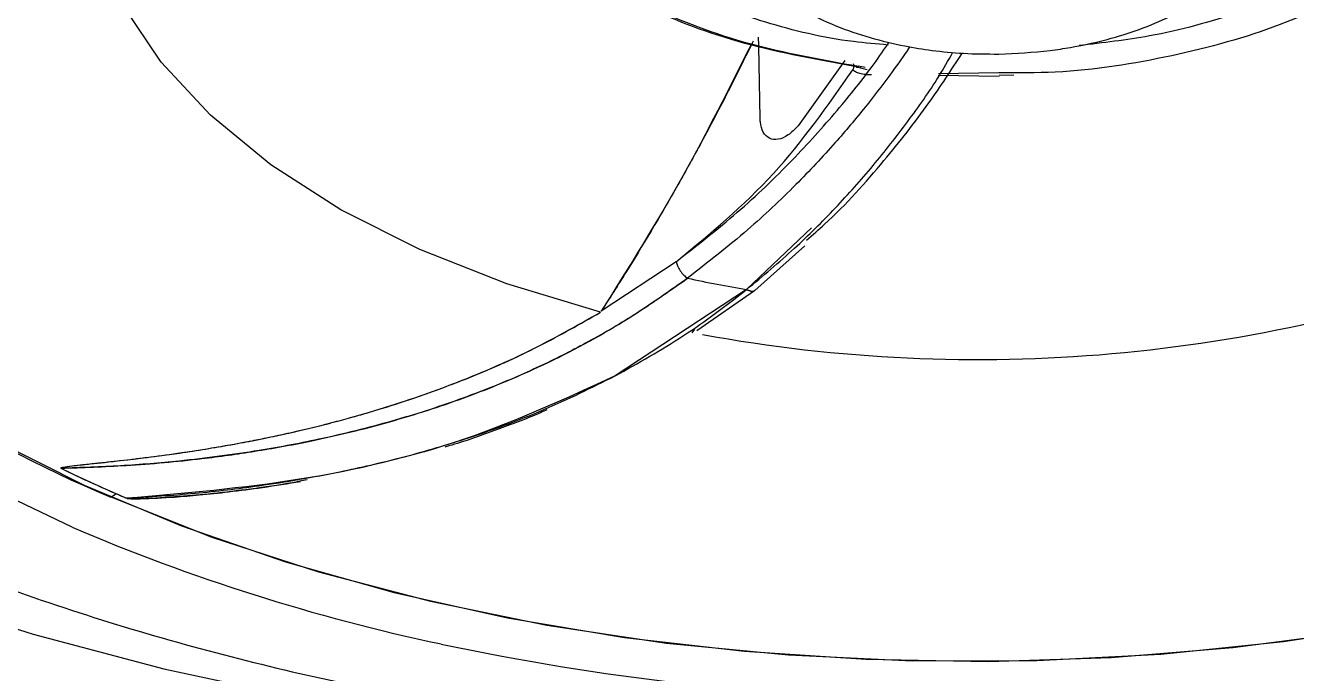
# Model space of a CAD drawing. Header units: inches. Extents: x -1 to 81, y -22 to 129.
# Drawn here: x 61.938 to 63.636, y 68.485 to 69.351 of the extents above; entities that cross this region are included whole.
import ezdxf

# ---------------------------------------------------------------- set-up
doc = ezdxf.new("R2010")
doc.units = ezdxf.units.IN
doc.header["$MEASUREMENT"] = 0
doc.layers.add('1', color=4, linetype='Continuous')

# ---------------------------------------------------------------- blocks, each defined once
blk = doc.blocks.new('2026 PACE')
at = {"color": 8, "linetype": 'Continuous', "lineweight": 25}
for p, q in [((63.5597, 69.2947), (63.5508, 69.2965)), ((63.7385, 69.2876), (63.6579, 69.2865)), ((63.4014, 68.9981), (63.4881, 69.0807)), ((63.4014, 68.9981), (63.2257, 68.8826))]:
    blk.add_line(p, q, dxfattribs=at)
at = {"color": 8, "linetype": 'Continuous', "lineweight": 25, "flags": 128}
blk.add_lwpolyline([(62.5005, 68.6806), (62.3744, 68.7406)], dxfattribs=at)
at = {"color": 8, "linetype": 'Continuous', "lineweight": 25}
blk.add_arc((63.5418, 71.1116), 2.6446, 246.8126, 258.0323, dxfattribs=at)
for points, knots in [([(64.2129, 69.4418), (64.1966, 69.4314), (64.1521, 69.4029), (64.0597, 69.3667), (63.9523, 69.3363), (63.8772, 69.3277), (63.8456, 69.3241)], [0, 0, 0, 0, 0.170856, 0.466814, 0.775077, 1, 1, 1, 1]), ([(63.5907, 69.3248), (63.575, 69.3261), (63.5178, 69.331), (63.4268, 69.3528), (63.3595, 69.3785), (63.3269, 69.3911)], [0, 0, 0, 0, 0.161799, 0.593086, 1, 1, 1, 1]), ([(63.3073, 69.0353), (63.335, 69.0569), (63.3901, 69.0999), (63.461, 69.1681), (63.5212, 69.2349), (63.5638, 69.2878), (63.5853, 69.319), (63.5919, 69.3286)], [0, 0, 0, 0, 0.2481158, 0.4926092, 0.712934, 0.9115317, 1, 1, 1, 1]), ([(63.6194, 69.3225), (63.6183, 69.3209), (63.6098, 69.3081), (63.5902, 69.2811), (63.5586, 69.2398), (63.5173, 69.1906), (63.4655, 69.1355), (63.4008, 69.0743), (63.3498, 69.0345), (63.3225, 69.0132)], [0, 0, 0, 0, 0.0142, 0.111036, 0.239598, 0.386211, 0.565594, 0.767982, 1, 1, 1, 1]), ([(63.4014, 68.9981), (63.4231, 69.0162), (63.4647, 69.0512), (63.5206, 69.1068), (63.571, 69.1632), (63.6167, 69.222), (63.6527, 69.2724), (63.6707, 69.3042), (63.6768, 69.3151)], [0, 0, 0, 0, 0.193063, 0.371273, 0.550701, 0.729788, 0.90767, 1, 1, 1, 1]), ([(63.5438, 69.2999), (63.5439, 69.2995), (63.5444, 69.2984), (63.5445, 69.2964), (63.5442, 69.294), (63.5435, 69.2924), (63.5431, 69.2915)], [0, 0, 0, 0, 0.15641, 0.428335, 0.711973, 1, 1, 1, 1]), ([(63.2257, 68.8826), (63.2568, 68.9), (63.319, 68.9347), (63.3739, 68.9769), (63.4014, 68.9981)], [0, 0, 0, 0, 0.4999233, 1, 1, 1, 1]), ([(63.4014, 68.9981), (63.4033, 68.9971), (63.4063, 68.9957), (63.4096, 68.9957), (63.4113, 68.996), (63.4119, 68.9965), (63.412, 68.9966)], [0, 0, 0, 0, 0.455227, 0.700844, 0.951212, 1, 1, 1, 1]), ([(63.4122, 68.9968), (63.412, 68.9967), (63.4113, 68.996), (63.4095, 68.9956), (63.4062, 68.9957), (63.4033, 68.9971), (63.4014, 68.9981)], [0, 0, 0, 0, 0.088064, 0.329404, 0.565198, 1, 1, 1, 1])]:
    blk.add_open_spline(points, degree=3, knots=knots, dxfattribs=at)
at = {"layer": '1', "color": 4, "linetype": 'Continuous', "lineweight": 25}
for p, q in [((63.4176, 69.3243), (63.4174, 69.3352)), ((63.4195, 69.2265), (63.4176, 69.3231)), ((63.5325, 69.3041), (63.4701, 69.2167)), ((63.5481, 69.2958), (63.5625, 69.2922)), ((63.6572, 69.2845), (63.7386, 69.2831)), ((63.7582, 69.2847), (63.7387, 69.2842)), ((63.4123, 68.9967), (63.4793, 69.0564)), ((63.3073, 69.0353), (63.2072, 68.9691)), ((63.3073, 69.0353), (63.2072, 68.9691)), ((63.3347, 68.9433), (63.4121, 68.9966)), ((63.3347, 68.9433), (63.4121, 68.9966)), ((63.3289, 68.9404), (63.3321, 68.9451))]:
    blk.add_line(p, q, dxfattribs=at)
at = {"layer": '1', "color": 3, "linetype": 'Continuous', "lineweight": 25, "flags": 128}
blk.add_lwpolyline([(62.28, 68.5909), (62.4483, 68.5377), (62.6231, 68.4914), (62.8036, 68.4524), (62.9888, 68.4207), (63.1777, 68.3967), (63.3695, 68.3803), (63.5631, 68.3718), (63.7575, 68.3711), (63.9518, 68.3782), (64.145, 68.3931), (64.3361, 68.4157), (64.524, 68.4459), (64.7079, 68.4836), (64.8868, 68.5286), (65.0598, 68.5805)], dxfattribs=at)
at = {"layer": '1', "color": 4, "linetype": 'Continuous', "lineweight": 25, "flags": 128}
for points in [[(63.2063, 68.9678), (63.0812, 69.0056), (62.965, 69.0515), (62.8593, 69.1048), (62.7657, 69.1649), (62.6854, 69.2309), (62.6195, 69.3018), (62.5689, 69.3768), (62.5366, 69.4481)], [(63.2063, 68.9678), (63.0812, 69.0056), (62.965, 69.0515), (62.8593, 69.1048), (62.7657, 69.1649), (62.6854, 69.2309), (62.6195, 69.3019), (62.5689, 69.3768), (62.5366, 69.4481)], [(61.9903, 69.1256), (62.0164, 69.0937), (62.0935, 69.0129), (62.1828, 68.9363), (62.2835, 68.8644), (62.395, 68.7978), (62.5164, 68.7369), (62.6468, 68.6823), (62.7853, 68.6343), (62.9308, 68.5932), (63.0822, 68.5595), (63.2385, 68.5332), (63.3984, 68.5147), (63.5608, 68.504), (63.7245, 68.5013), (63.8883, 68.5065), (64.0509, 68.5197), (64.2112, 68.5407), (64.368, 68.5693), (64.52, 68.6054), (64.6663, 68.6487), (64.8056, 68.6989), (64.937, 68.7555), (65.0595, 68.8182)], [(62.5523, 68.7209), (62.687, 68.6674), (62.8296, 68.6208), (62.9792, 68.5815), (63.1344, 68.5497), (63.2943, 68.5258), (63.4575, 68.5099), (63.6228, 68.5021), (63.7889, 68.5024), (63.9547, 68.5109), (64.1187, 68.5276), (64.2798, 68.5522), (64.4368, 68.5846), (64.5884, 68.6245), (64.7335, 68.6717), (64.871, 68.7258), (64.9999, 68.7864), (65.1191, 68.853), (65.2278, 68.925), (65.3251, 69.0021), (65.4103, 69.0835), (65.4828, 69.1686), (65.5109, 69.2078)]]:
    blk.add_lwpolyline(points, dxfattribs=at)
at = {"layer": '1', "color": 4, "linetype": 'Continuous', "lineweight": 25}
for centre, radius, start, end in [((63.1322, 70.1313), 1.525, 224.3756, 247.6503), ((63.71, 70.9436), 2.039, 259.6199, 290.4717), ((63.71, 70.9436), 2.039, 259.6199, 290.4717), ((63.6859, 70.6938), 1.7194, 257.7991, 260.477), ((63.3694, 70.5842), 2.0277, 244.1559, 246.4571), ((63.375, 70.5964), 2.0411, 244.1616, 246.8784), ((61.3914, 70.6159), 2.2223, 301.4919, 301.708), ((63.4044, 70.6634), 2.1143, 246.444, 246.86), ((63.6866, 71.776), 3.3246, 257.9652, 269.3312)]:
    blk.add_arc(centre, radius, start, end, dxfattribs=at)
at = {"layer": '1', "color": 3, "linetype": 'Continuous', "lineweight": 25}
blk.add_open_spline([(63.9416, 71.2909), (64.0513, 71.2883), (64.1596, 71.2829), (64.3739, 71.2665), (64.4797, 71.2555), (64.689, 71.228), (64.7923, 71.2114), (64.9455, 71.1823), (64.9963, 71.1718), (65.0961, 71.1497), (65.1452, 71.138), (65.2906, 71.101), (65.3846, 71.0739), (65.567, 71.0146), (65.6554, 70.9825), (65.7838, 70.9304), (65.8259, 70.9123), (65.9086, 70.875), (65.9488, 70.8558), (66.0666, 70.7968), (66.141, 70.7554), (66.2817, 70.6687), (66.3481, 70.6233), (66.4417, 70.5521), (66.4718, 70.5279), (66.5156, 70.4908), (66.5299, 70.4783), (66.5581, 70.453), (66.5719, 70.4402), (66.6934, 70.3246), (66.7817, 70.2166), (66.8857, 70.0469), (66.9156, 69.9891), (66.9469, 69.9152), (66.9528, 69.9003), (66.9641, 69.8704), (66.9694, 69.8553), (66.9844, 69.8102), (66.993, 69.78), (67.0297, 69.6286), (67.0385, 69.5061), (67.0235, 69.3516), (67.0192, 69.3206), (67.0108, 69.2741), (67.0077, 69.2585), (67.0007, 69.2274), (66.9969, 69.2118), (66.9762, 69.1341), (66.9545, 69.0726), (66.8744, 68.8907), (66.8013, 68.7725), (66.6843, 68.629), (66.6596, 68.6004), (66.6077, 68.544), (66.5807, 68.5162), (66.4964, 68.4344), (66.4359, 68.3816), (66.3066, 68.2797), (66.2377, 68.2305), (66.1281, 68.1596), (66.0904, 68.1364), (66.0324, 68.1023), (66.0128, 68.091), (65.973, 68.0688), (65.9528, 68.0578), (65.8509, 68.0035), (65.7664, 67.9627), (65.5916, 67.8863), (65.5013, 67.8506), (65.3149, 67.7844), (65.2188, 67.7539), (65.0702, 67.712), (65.0198, 67.6986), (64.9184, 67.6735), (64.8673, 67.6617), (64.7132, 67.6286), (64.5053, 67.5905), (64.2923, 67.5643), (64.1308, 67.5492), (64.0766, 67.5449), (63.9676, 67.5379), (63.9127, 67.5351), (63.7488, 67.5293), (63.64, 67.5286), (63.4237, 67.5334), (63.316, 67.5388), (63.1019, 67.556), (62.9954, 67.5676), (62.8629, 67.5862), (62.8364, 67.5901), (62.7838, 67.5984), (62.7576, 67.6027), (62.6796, 67.6161), (62.6281, 67.6258), (62.4754, 67.657), (62.376, 67.6806), (62.1816, 67.7337), (62.0867, 67.763), (61.9479, 67.8115), (61.9022, 67.8283), (61.812, 67.8636), (61.7678, 67.8819), (61.5517, 67.976), (61.3942, 68.0606), (61.2161, 68.1777), (61.1815, 68.2017), (61.1141, 68.2509), (61.0813, 68.2761), (60.9862, 68.3532), (60.9279, 68.406), (60.7672, 68.5688), (60.6791, 68.6829), (60.5932, 68.8324), (60.5772, 68.8627), (60.5479, 68.9234), (60.5346, 68.9539), (60.4986, 69.0456), (60.4799, 69.107), (60.4529, 69.2305), (60.4445, 69.2925), (60.4397, 69.3859), (60.4394, 69.4171), (60.4414, 69.4796), (60.4438, 69.511), (60.462, 69.6666), (60.4972, 69.788), (60.5797, 69.9656), (60.6122, 70.024), (60.6686, 70.1104), (60.6888, 70.139), (60.7312, 70.1953), (60.7536, 70.223), (60.8709, 70.3595), (60.9823, 70.462), (61.1436, 70.582), (61.177, 70.6056), (61.2461, 70.6519), (61.2818, 70.6747), (61.3915, 70.7412), (61.468, 70.7832), (61.6276, 70.8625), (61.7108, 70.8998), (61.8838, 70.97), (61.9736, 71.0028), (62.0902, 71.0409), (62.1138, 71.0484), (62.1613, 71.0631), (62.1853, 71.0703), (62.2575, 71.0913), (62.3061, 71.1046), (62.4532, 71.1425), (62.5531, 71.165), (62.7566, 71.2047), (62.8601, 71.2219), (63.0182, 71.2436), (63.0714, 71.2502), (63.1786, 71.262), (63.2329, 71.2672), (63.3956, 71.2806), (63.5044, 71.2867), (63.7226, 71.2931), (63.832, 71.2935), (63.9416, 71.2909)], degree=3, knots=[0, 0, 0, 0, 0.015625, 0.015625, 0.03125, 0.03125, 0.046875, 0.046875, 0.054688, 0.054688, 0.0625, 0.0625, 0.078125, 0.078125, 0.09375, 0.09375, 0.101563, 0.101563, 0.109375, 0.109375, 0.125, 0.125, 0.140625, 0.140625, 0.148438, 0.148438, 0.152344, 0.152344, 0.15625, 0.15625, 0.1875, 0.1875, 0.203125, 0.203125, 0.207031, 0.207031, 0.210938, 0.210938, 0.21875, 0.21875, 0.25, 0.25, 0.257813, 0.257813, 0.261719, 0.261719, 0.265625, 0.265625, 0.28125, 0.28125, 0.3125, 0.3125, 0.320313, 0.320313, 0.328125, 0.328125, 0.34375, 0.34375, 0.359375, 0.359375, 0.367188, 0.367188, 0.371094, 0.371094, 0.375, 0.375, 0.390625, 0.390625, 0.40625, 0.40625, 0.421875, 0.421875, 0.429688, 0.429688, 0.4375, 0.4375, 0.453125, 0.46875, 0.46875, 0.476563, 0.476563, 0.484375, 0.484375, 0.5, 0.5, 0.515625, 0.515625, 0.53125, 0.53125, 0.535156, 0.535156, 0.539063, 0.539063, 0.546875, 0.546875, 0.5625, 0.5625, 0.578125, 0.578125, 0.585938, 0.585938, 0.59375, 0.59375, 0.625, 0.625, 0.632813, 0.632813, 0.640625, 0.640625, 0.65625, 0.65625, 0.6875, 0.6875, 0.695313, 0.695313, 0.703125, 0.703125, 0.71875, 0.71875, 0.734375, 0.734375, 0.742188, 0.742188, 0.75, 0.75, 0.78125, 0.78125, 0.796875, 0.796875, 0.804688, 0.804688, 0.8125, 0.8125, 0.84375, 0.84375, 0.851563, 0.851563, 0.859375, 0.859375, 0.875, 0.875, 0.890625, 0.890625, 0.90625, 0.90625, 0.910156, 0.910156, 0.914063, 0.914063, 0.921875, 0.921875, 0.9375, 0.9375, 0.953125, 0.953125, 0.960938, 0.960938, 0.96875, 0.96875, 0.984375, 0.984375, 1, 1, 1, 1], dxfattribs=at)
at = {"layer": '1', "color": 4, "linetype": 'Continuous', "lineweight": 25}
for points, knots in [([(63.5481, 69.2958), (63.4973, 69.3048), (63.3957, 69.323), (63.2634, 69.3739), (63.1596, 69.4323), (63.1159, 69.4783), (63.0973, 69.4978)], [0, 0, 0, 0, 0.267453, 0.534906, 0.802358, 1, 1, 1, 1]), ([(63.1029, 69.499), (63.1219, 69.4789), (63.1659, 69.4325), (63.2699, 69.3735), (63.4011, 69.3232), (63.5014, 69.3054), (63.5508, 69.2965)], [0, 0, 0, 0, 0.203547, 0.471247, 0.738947, 1, 1, 1, 1]), ([(63.3715, 69.4784), (63.3727, 69.4751), (63.3788, 69.4581), (63.4, 69.4309), (63.4335, 69.3985), (63.4744, 69.3716), (63.5188, 69.3503), (63.5652, 69.3343), (63.6087, 69.3239), (63.6505, 69.3171), (63.6924, 69.313), (63.7223, 69.3128), (63.7381, 69.3128)], [0, 0, 0, 0, 0.0302402, 0.1555869, 0.2815919, 0.4048874, 0.5229036, 0.6326312, 0.7364638, 0.8144862, 0.9022232, 1, 1, 1, 1]), ([(63.7381, 69.3128), (63.7611, 69.3138), (63.7935, 69.3153), (63.84, 69.3224), (63.8784, 69.3305), (63.9215, 69.3435), (63.9632, 69.3604), (64.0025, 69.3815), (64.0379, 69.4066), (64.0676, 69.4359), (64.0873, 69.4608), (64.0938, 69.4768), (64.0954, 69.4807)], [0, 0, 0, 0, 0.146979, 0.206608, 0.304686, 0.405059, 0.51144, 0.621146, 0.73342, 0.84766, 0.963436, 1, 1, 1, 1]), ([(64.2341, 69.408), (64.195, 69.3881), (64.1159, 69.3477), (63.9709, 69.3082), (63.8421, 69.2871), (63.7636, 69.2875), (63.7385, 69.2876)], [0, 0, 0, 0, 0.28303, 0.573266, 0.863502, 1, 1, 1, 1]), ([(63.4101, 69.3301), (63.4016, 69.3127), (63.38, 69.2686), (63.3471, 69.2057), (63.3108, 69.1397), (63.2768, 69.0809), (63.2419, 69.0233), (63.2185, 68.9868), (63.2072, 68.9691)], [0, 0, 0, 0, 0.140197, 0.356029, 0.512976, 0.68565, 0.848015, 1, 1, 1, 1]), ([(63.4073, 69.3252), (63.3779, 69.2665), (63.317, 69.1446), (63.2447, 69.029), (63.2072, 68.9691)], [0, 0, 0, 0, 0.481315, 1, 1, 1, 1]), ([(63.4816, 69.0641), (63.4897, 69.0711), (63.5279, 69.1043), (63.5822, 69.1657), (63.6429, 69.2423), (63.6748, 69.2915), (63.6892, 69.3138)], [0, 0, 0, 0, 0.0944, 0.44715, 0.749222, 1, 1, 1, 1]), ([(63.3073, 69.0353), (63.3525, 69.0726), (63.442, 69.1466), (63.5096, 69.2435), (63.5431, 69.2915)], [0, 0, 0, 0, 0.503992, 1, 1, 1, 1]), ([(63.568, 69.2849), (63.5653, 69.2849), (63.5601, 69.285), (63.5527, 69.2865), (63.5464, 69.2887), (63.5442, 69.2906), (63.5431, 69.2915)], [0, 0, 0, 0, 0.252752, 0.505505, 0.755299, 1, 1, 1, 1]), ([(63.5539, 69.2942), (63.5535, 69.2944), (63.5529, 69.2945), (63.5525, 69.2947), (63.5525, 69.2948)], [0, 0, 0, 0, 0.768467, 1, 1, 1, 1]), ([(63.4701, 69.2167), (63.4657, 69.2123), (63.457, 69.2033), (63.4434, 69.1977), (63.4316, 69.199), (63.4231, 69.2074), (63.4199, 69.218), (63.4196, 69.2249), (63.4195, 69.2265)], [0, 0, 0, 0, 0.194941, 0.389849, 0.584536, 0.771915, 0.948108, 1, 1, 1, 1]), ([(63.3073, 69.0353), (63.3078, 69.0334), (63.3088, 69.0295), (63.3125, 69.023), (63.3173, 69.0171), (63.3208, 69.0145), (63.3225, 69.0132)], [0, 0, 0, 0, 0.240996, 0.5, 0.759004, 1, 1, 1, 1]), ([(63.3073, 69.0353), (63.3078, 69.0334), (63.3088, 69.0295), (63.3125, 69.023), (63.3173, 69.0171), (63.3208, 69.0145), (63.3225, 69.0132)], [0, 0, 0, 0, 0.240961, 0.499951, 0.758968, 1, 1, 1, 1]), ([(63.3225, 69.0132), (63.3003, 68.9974), (63.258, 68.9672), (63.1927, 68.929), (63.1286, 68.8964), (63.0722, 68.8718), (63.0221, 68.8526), (62.9788, 68.8376), (62.9331, 68.8236), (62.8851, 68.8105), (62.8243, 68.7963), (62.744, 68.7811), (62.6537, 68.7693), (62.5651, 68.7619), (62.5121, 68.7602), (62.4854, 68.7593)], [0, 0, 0, 0, 0.097801, 0.186555, 0.267239, 0.348864, 0.398966, 0.450832, 0.504508, 0.560042, 0.617481, 0.712107, 0.829296, 0.914147, 1, 1, 1, 1]), ([(62.4854, 68.7593), (62.5145, 68.7603), (62.5777, 68.7625), (62.6642, 68.7705), (62.7455, 68.7817), (62.814, 68.7942), (62.8762, 68.8082), (62.9309, 68.8229), (62.9808, 68.8382), (63.0283, 68.8548), (63.0735, 68.8724), (63.14, 68.9015), (63.2257, 68.9455), (63.2903, 68.9907), (63.3225, 69.0132)], [0, 0, 0, 0, 0.093709, 0.203484, 0.281445, 0.361964, 0.432567, 0.492881, 0.551489, 0.608449, 0.663815, 0.717642, 0.859157, 1, 1, 1, 1]), ([(62.4854, 68.7593), (62.4854, 68.7593), (62.4853, 68.7594), (62.4852, 68.7595), (62.4852, 68.7595), (62.4852, 68.7596), (62.4852, 68.7597), (62.4853, 68.7598), (62.4857, 68.76), (62.4867, 68.7603), (62.4915, 68.7614), (62.5, 68.7624), (62.512, 68.7638), (62.5248, 68.7652), (62.54, 68.7668), (62.5623, 68.7693), (62.5927, 68.7728), (62.6321, 68.7779), (62.6763, 68.7845), (62.7189, 68.7918), (62.7604, 68.7999), (62.8008, 68.8086), (62.8463, 68.8197), (62.9126, 68.838), (62.9744, 68.8585), (63.0509, 68.8882), (63.1226, 68.92), (63.1791, 68.9523), (63.2063, 68.9678)], [0, 0, 0, 0, 0.000225, 0.000426, 0.000613, 0.000798, 0.000994, 0.001212, 0.001742, 0.003283, 0.005549, 0.022249, 0.035881, 0.052501, 0.072092, 0.094631, 0.138915, 0.189891, 0.247391, 0.311224, 0.357451, 0.41123, 0.472366, 0.540636, 0.682015, 0.731007, 0.870298, 1, 1, 1, 1]), ([(62.4854, 68.7593), (62.4854, 68.7594), (62.4852, 68.7594), (62.4852, 68.7595), (62.4852, 68.7596), (62.4852, 68.7597), (62.4853, 68.7598), (62.4857, 68.76), (62.4866, 68.7603), (62.4914, 68.7614), (62.501, 68.7625), (62.5165, 68.7643), (62.5358, 68.7664), (62.5652, 68.7696), (62.6063, 68.7744), (62.6622, 68.7821), (62.708, 68.7898), (62.7429, 68.7965), (62.7645, 68.8008), (62.7916, 68.8066), (62.8211, 68.8135), (62.8496, 68.8208), (62.8744, 68.8275), (62.9276, 68.8427), (63.0067, 68.8695), (63.1108, 68.9138), (63.1741, 68.9496), (63.2063, 68.9678)], [0, 0, 0, 0, 0.0004196, 0.0006042, 0.0007866, 0.0009792, 0.0011927, 0.0017106, 0.003214, 0.0054238, 0.0217264, 0.0407562, 0.065684, 0.0964631, 0.1544919, 0.2251404, 0.3138155, 0.3341267, 0.3627157, 0.3994904, 0.4423128, 0.4811769, 0.5148548, 0.5434137, 0.6993448, 0.8471036, 1, 1, 1, 1]), ([(63.2257, 68.8826), (63.16, 68.8524), (63.0284, 68.7919), (62.806, 68.739), (62.651, 68.7258), (62.5735, 68.7192)], [0, 0, 0, 0, 0.333152, 0.666444, 1, 1, 1, 1]), ([(62.5735, 68.7192), (62.604, 68.7212), (62.6632, 68.725), (62.7584, 68.7364), (62.8503, 68.7521), (62.9419, 68.7733), (63.0334, 68.8), (63.1299, 68.8352), (63.1944, 68.8671), (63.2257, 68.8826)], [0, 0, 0, 0, 0.130614, 0.25321, 0.413131, 0.536161, 0.6668, 0.838034, 1, 1, 1, 1]), ([(63.7523, 68.3875), (63.8151, 68.3892), (63.9036, 68.3917), (64.0344, 68.4011), (64.1466, 68.4118), (64.2796, 68.4289), (64.4182, 68.4516), (64.5618, 68.4806), (64.7081, 68.5162), (64.8554, 68.5586), (65.0024, 68.6081), (65.148, 68.6649), (65.2913, 68.7289), (65.4305, 68.8013), (65.5233, 68.8531), (65.5677, 68.8828), (65.569, 68.8837)], [0, 0, 0, 0, 0.095385, 0.134634, 0.199691, 0.267272, 0.339824, 0.415609, 0.493975, 0.574413, 0.656574, 0.740193, 0.825038, 0.910872, 0.997376, 1, 1, 1, 1]), ([(63.1347, 68.8373), (63.129, 68.8348), (63.1048, 68.824), (63.0596, 68.8078), (63.02, 68.7934), (62.9989, 68.7878), (62.9984, 68.7877)], [0, 0, 0, 0, 0.130115, 0.558194, 0.989841, 1, 1, 1, 1]), ([(61.928, 68.8249), (61.9573, 68.8077), (62.034, 68.7627), (62.1651, 68.699), (62.3195, 68.6329), (62.4782, 68.5753), (62.6399, 68.5257), (62.8033, 68.4841), (62.967, 68.4504), (63.1277, 68.4246), (63.2789, 68.4066), (63.4109, 68.3958), (63.5314, 68.3895), (63.6418, 68.3866), (63.7172, 68.3872), (63.7523, 68.3875)], [0, 0, 0, 0, 0.056696, 0.148362, 0.239832, 0.330674, 0.420641, 0.509478, 0.596798, 0.681749, 0.761882, 0.831319, 0.884891, 0.946453, 1, 1, 1, 1]), ([(62.8143, 68.7438), (62.8078, 68.7425), (62.783, 68.7375), (62.7408, 68.7316), (62.6904, 68.7254), (62.6419, 68.721), (62.6056, 68.7188), (62.5828, 68.7184), (62.5765, 68.7187), (62.5746, 68.7189), (62.5739, 68.7191), (62.5736, 68.7192), (62.5735, 68.7192)], [0, 0, 0, 0, 0.0830425, 0.3190728, 0.5294744, 0.7137911, 0.9193342, 0.9750061, 0.9911719, 0.9964395, 0.9984164, 1, 1, 1, 1]), ([(62.5735, 68.7192), (62.5736, 68.7192), (62.5738, 68.7191), (62.5745, 68.719), (62.5762, 68.7187), (62.582, 68.7185), (62.6027, 68.7187), (62.6331, 68.7204), (62.6724, 68.7237), (62.7117, 68.7279), (62.7569, 68.7337), (62.7888, 68.739), (62.8057, 68.7418)], [0, 0, 0, 0, 0.001506, 0.003384, 0.008381, 0.023686, 0.076278, 0.269847, 0.411127, 0.580431, 0.777173, 1, 1, 1, 1])]:
    blk.add_open_spline(points, degree=3, knots=knots, dxfattribs=at)
blk.add_open_spline([(63.5508, 69.2965), (63.5506, 69.2961), (63.55, 69.2951), (63.5493, 69.2945), (63.5486, 69.2946), (63.5483, 69.2954), (63.5481, 69.2958)], degree=3, dxfattribs=at)

msp = doc.modelspace()

# ---------------------------------------------------------------- block references
msp.add_blockref('2026 PACE', (-0.5, 0))

doc.saveas('drawing.dxf')
